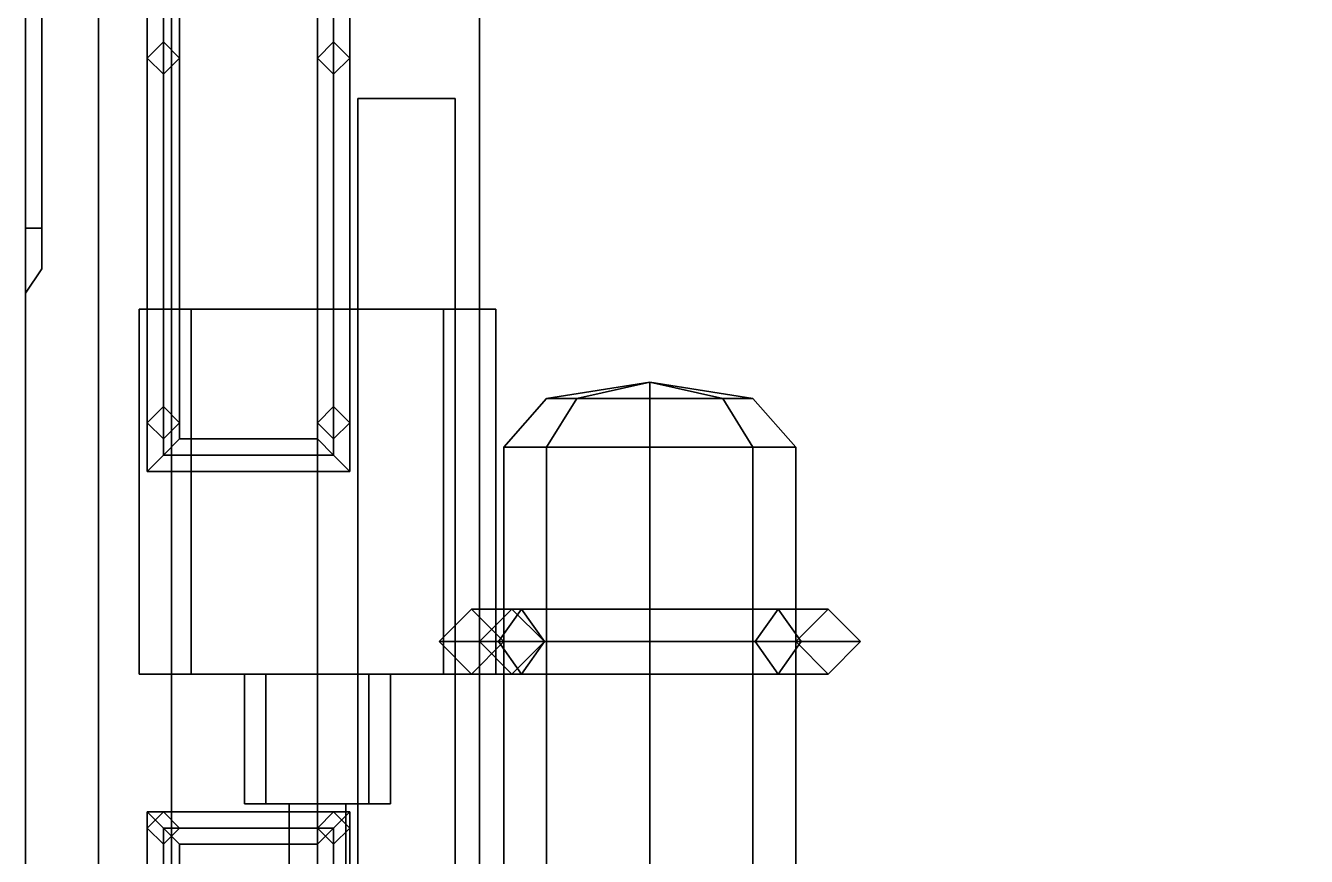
# Model space of a CAD drawing. Header units: millimetres. Extents: x -1.6 to 3, y -8.4 to 19.
# Drawn here: x -1.58 to 0, y -1.025 to 0 of the extents above; entities that cross this region are included whole.
import ezdxf

# ---------------------------------------------------------------- set-up
doc = ezdxf.new("R2010")
doc.units = ezdxf.units.MM
doc.layers.add('body', color=3, linetype='Continuous')

msp = doc.modelspace()

# ---------------------------------------------------------------- linework, layer by layer
for points in [[(-1.41, -0.53, 4.1), (-1.43, -0.55, 4.12), (-1.43, 0.55, 4.12), (-1.41, 0.53, 4.1)], [(-1.43, -0.55, 4.12), (-1.41, -0.53, 4.14), (-1.41, 0.53, 4.14), (-1.43, 0.55, 4.12)], [(-1.18, -0.55, 4.12), (-1.2, -0.53, 4.1), (-1.2, 0.53, 4.1), (-1.18, 0.55, 4.12)], [(-1.2, -0.53, 4.14), (-1.18, -0.55, 4.12), (-1.18, 0.55, 4.12), (-1.2, 0.53, 4.14)], [(-1.39, -0.51, 4.12), (-1.41, -0.53, 4.1), (-1.41, 0.53, 4.1), (-1.39, 0.51, 4.12)], [(-1.41, -0.53, 4.14), (-1.39, -0.51, 4.12), (-1.39, 0.51, 4.12), (-1.41, 0.53, 4.14)], [(-1.2, -0.53, 4.1), (-1.22, -0.51, 4.12), (-1.22, 0.51, 4.12), (-1.2, 0.53, 4.1)], [(-1.22, -0.51, 4.12), (-1.2, -0.53, 4.14), (-1.2, 0.53, 4.14), (-1.22, 0.51, 4.12)], [(-1.41, -0.02, 3.98), (-1.43, -0.04, 3.96), (-1.43, -0.04, 4.12), (-1.41, -0.02, 4.1)], [(-1.39, -0.04, 3.99), (-1.41, -0.02, 3.98), (-1.41, -0.02, 4.1), (-1.39, -0.04, 4.12)], [(-1.2, -0.02, 4.03), (-1.22, -0.04, 4.03), (-1.22, -0.04, 4.12), (-1.2, -0.02, 4.1)], [(-1.18, -0.04, 4.04), (-1.2, -0.02, 4.03), (-1.2, -0.02, 4.1), (-1.18, -0.04, 4.12)], [(-1.43, -0.04, 3.96), (-1.41, -0.06, 3.98), (-1.41, -0.06, 4.1), (-1.43, -0.04, 4.12)], [(-1.41, -0.06, 3.98), (-1.39, -0.04, 3.99), (-1.39, -0.04, 4.12), (-1.41, -0.06, 4.1)], [(-1.22, -0.04, 4.03), (-1.2, -0.06, 4.03), (-1.2, -0.06, 4.1), (-1.22, -0.04, 4.12)], [(-1.2, -0.06, 4.03), (-1.18, -0.04, 4.04), (-1.18, -0.04, 4.12), (-1.2, -0.06, 4.1)], [(-1.05, -0.09, 1.06), (-1.05, -0.09, 0.49), (-1.17, -0.09, 0.49), (-1.17, -0.09, 1.06)], [(-1.17, -1.09, 0.49), (-1.17, -1.18, 0.74), (-1.17, -1.18, 0.79), (-1.17, -0.09, 1.06)], [(-1.17, -0.09, 1.06), (-1.17, -1.18, 0.79), (-1.17, -1.31, 0.95), (-1.17, -0.09, 1.06)], [(-1.05, -0.09, 0.49), (-1.05, -1.09, 0.49), (-1.17, -1.09, 0.49), (-1.17, -0.09, 0.49)], [(-1.17, -0.09, 1.06), (-1.17, -1.31, 0.95), (-1.17, -1.46, 0.95), (-1.17, -1.99, 1.06)], [(-1.05, -1.99, 1.06), (-1.05, -0.09, 1.06), (-1.17, -0.09, 1.06), (-1.17, -1.99, 1.06)], [(-1.05, -0.09, 1.06), (-1.05, -1.09, 0.49), (-1.05, -0.09, 0.49), (-1.05, -0.09, 1.06)], [(-1.05, -1.18, 0.79), (-1.05, -1.18, 0.74), (-1.05, -1.09, 0.49), (-1.05, -0.09, 1.06)], [(-1.05, -1.31, 0.95), (-1.05, -1.18, 0.79), (-1.05, -0.09, 1.06)], [(-1.05, -1.46, 0.95), (-1.05, -1.31, 0.95), (-1.05, -0.09, 1.06), (-1.05, -1.99, 1.06)], [(-1.44, -0.8, 1.28), (-1.3756, -0.8, 1.4356), (-1.3756, -0.35, 1.4356), (-1.44, -0.35, 1.28)], [(-1.3756, -0.8, 1.1244), (-1.44, -0.8, 1.28), (-1.44, -0.35, 1.28), (-1.3756, -0.35, 1.1244)], [(-1.3756, -0.35, 1.4356), (-1, -0.35, 1.28), (-1.0644, -0.35, 1.1244), (-1.44, -0.35, 1.28)], [(-1.44, -0.35, 1.28), (-1.0644, -0.35, 1.1244), (-1.22, -0.35, 1.06), (-1.3756, -0.35, 1.1244)], [(-1.3756, -0.8, 1.4356), (-1.22, -0.8, 1.5), (-1.22, -0.35, 1.5), (-1.3756, -0.35, 1.4356)], [(-1.22, -0.8, 1.06), (-1.3756, -0.8, 1.1244), (-1.3756, -0.35, 1.1244), (-1.22, -0.35, 1.06)], [(-1.22, -0.35, 1.5), (-1.0644, -0.35, 1.4356), (-1, -0.35, 1.28), (-1.3756, -0.35, 1.4356)], [(-1.22, -0.8, 1.5), (-1.0644, -0.8, 1.4356), (-1.0644, -0.35, 1.4356), (-1.22, -0.35, 1.5)], [(-1.0644, -0.8, 1.1244), (-1.22, -0.8, 1.06), (-1.22, -0.35, 1.06), (-1.0644, -0.35, 1.1244)], [(-1.0644, -0.8, 1.4356), (-1, -0.8, 1.28), (-1, -0.35, 1.28), (-1.0644, -0.35, 1.4356)], [(-1, -0.8, 1.28), (-1.0644, -0.8, 1.1244), (-1.0644, -0.35, 1.1244), (-1, -0.35, 1.28)], [(-0.81, -0.44, 4.61), (-0.9373, -0.46, 4.61), (-0.9, -0.46, 4.7), (-0.81, -0.44, 4.61)], [(-0.81, -0.44, 4.61), (-0.9, -0.46, 4.52), (-0.9373, -0.46, 4.61), (-0.81, -0.44, 4.61)], [(-0.81, -0.44, 4.61), (-0.9, -0.46, 4.7), (-0.81, -0.46, 4.7373), (-0.81, -0.44, 4.61)], [(-0.81, -0.44, 4.61), (-0.81, -0.46, 4.4827), (-0.9, -0.46, 4.52), (-0.81, -0.44, 4.61)], [(-0.81, -0.44, 4.61), (-0.72, -0.46, 4.7), (-0.6827, -0.46, 4.61), (-0.81, -0.44, 4.61)], [(-0.81, -0.44, 4.61), (-0.81, -0.46, 4.7373), (-0.72, -0.46, 4.7), (-0.81, -0.44, 4.61)], [(-0.81, -0.44, 4.61), (-0.72, -0.46, 4.52), (-0.81, -0.46, 4.4827), (-0.81, -0.44, 4.61)], [(-0.81, -0.44, 4.61), (-0.6827, -0.46, 4.61), (-0.72, -0.46, 4.52), (-0.81, -0.44, 4.61)], [(-1.41, -0.47, 3.98), (-1.43, -0.49, 3.96), (-1.43, -0.49, 4.12), (-1.41, -0.47, 4.1)], [(-1.39, -0.49, 3.99), (-1.41, -0.47, 3.98), (-1.41, -0.47, 4.1), (-1.39, -0.49, 4.12)], [(-1.2, -0.47, 4.03), (-1.22, -0.49, 4.03), (-1.22, -0.49, 4.12), (-1.2, -0.47, 4.1)], [(-1.18, -0.49, 4.04), (-1.2, -0.47, 4.03), (-1.2, -0.47, 4.1), (-1.18, -0.49, 4.12)], [(-0.9373, -0.46, 4.61), (-0.99, -0.52, 4.61), (-0.9373, -0.52, 4.7373), (-0.9, -0.46, 4.7)], [(-0.9, -0.46, 4.52), (-0.9373, -0.52, 4.4827), (-0.99, -0.52, 4.61), (-0.9373, -0.46, 4.61)], [(-0.81, -0.46, 4.4827), (-0.81, -0.52, 4.43), (-0.9373, -0.52, 4.4827), (-0.9, -0.46, 4.52)], [(-0.9, -0.46, 4.7), (-0.9373, -0.52, 4.7373), (-0.81, -0.52, 4.79), (-0.81, -0.46, 4.7373)], [(-0.72, -0.46, 4.52), (-0.6827, -0.52, 4.4827), (-0.81, -0.52, 4.43), (-0.81, -0.46, 4.4827)], [(-0.81, -0.46, 4.7373), (-0.81, -0.52, 4.79), (-0.6827, -0.52, 4.7373), (-0.72, -0.46, 4.7)], [(-0.72, -0.46, 4.7), (-0.6827, -0.52, 4.7373), (-0.63, -0.52, 4.61), (-0.6827, -0.46, 4.61)], [(-0.6827, -0.46, 4.61), (-0.63, -0.52, 4.61), (-0.6827, -0.52, 4.4827), (-0.72, -0.46, 4.52)], [(-1.43, -0.49, 3.96), (-1.41, -0.51, 3.98), (-1.41, -0.51, 4.1), (-1.43, -0.49, 4.12)], [(-1.41, -0.51, 3.98), (-1.39, -0.49, 3.99), (-1.39, -0.49, 4.12), (-1.41, -0.51, 4.1)], [(-1.22, -0.49, 4.03), (-1.2, -0.51, 4.03), (-1.2, -0.51, 4.1), (-1.22, -0.49, 4.12)], [(-1.2, -0.51, 4.03), (-1.18, -0.49, 4.04), (-1.18, -0.49, 4.12), (-1.2, -0.51, 4.1)], [(-1.22, -0.51, 4.12), (-1.2, -0.53, 4.1), (-1.41, -0.53, 4.1), (-1.39, -0.51, 4.12)], [(-1.2, -0.53, 4.14), (-1.22, -0.51, 4.12), (-1.39, -0.51, 4.12), (-1.41, -0.53, 4.14)], [(-0.99, -2.2, 4.61), (-0.9373, -2.2, 4.7373), (-0.9373, -0.52, 4.7373), (-0.99, -0.52, 4.61)], [(-0.9373, -2.2, 4.4827), (-0.99, -2.2, 4.61), (-0.99, -0.52, 4.61), (-0.9373, -0.52, 4.4827)], [(-0.81, -2.2, 4.43), (-0.9373, -2.2, 4.4827), (-0.9373, -0.52, 4.4827), (-0.81, -0.52, 4.43)], [(-0.9373, -2.2, 4.7373), (-0.81, -2.2, 4.79), (-0.81, -0.52, 4.79), (-0.9373, -0.52, 4.7373)], [(-0.6827, -2.2, 4.4827), (-0.81, -2.2, 4.43), (-0.81, -0.52, 4.43), (-0.6827, -0.52, 4.4827)], [(-0.81, -2.2, 4.79), (-0.6827, -2.2, 4.7373), (-0.6827, -0.52, 4.7373), (-0.81, -0.52, 4.79)], [(-0.6827, -2.2, 4.7373), (-0.63, -2.2, 4.61), (-0.63, -0.52, 4.61), (-0.6827, -0.52, 4.7373)], [(-0.63, -2.2, 4.61), (-0.6827, -2.2, 4.4827), (-0.6827, -0.52, 4.4827), (-0.63, -0.52, 4.61)], [(-1.2, -0.53, 4.1), (-1.18, -0.55, 4.12), (-1.43, -0.55, 4.12), (-1.41, -0.53, 4.1)], [(-1.18, -0.55, 4.12), (-1.2, -0.53, 4.14), (-1.41, -0.53, 4.14), (-1.43, -0.55, 4.12)], [(-0.9966, -0.76, 4.7966), (-0.9683, -0.72, 4.7683), (-1.03, -0.72, 4.61), (-1.07, -0.76, 4.61)], [(-0.98, -0.72, 4.26), (-1.02, -0.76, 4.26), (-1.07, -0.76, 4.61), (-1.03, -0.72, 4.61)], [(-0.9683, -0.72, 4.7683), (-0.94, -0.76, 4.74), (-0.99, -0.76, 4.61), (-1.03, -0.72, 4.61)], [(-0.94, -0.76, 4.26), (-0.98, -0.72, 4.26), (-1.03, -0.72, 4.61), (-0.99, -0.76, 4.61)], [(-0.81, -0.76, 4.87), (-0.81, -0.72, 4.83), (-0.9683, -0.72, 4.7683), (-0.9966, -0.76, 4.7966)], [(-0.81, -0.72, 4.83), (-0.81, -0.76, 4.79), (-0.94, -0.76, 4.74), (-0.9683, -0.72, 4.7683)], [(-0.81, -0.72, 4.83), (-0.81, -0.76, 4.87), (-0.6234, -0.76, 4.7966), (-0.6517, -0.72, 4.7683)], [(-0.81, -0.76, 4.79), (-0.81, -0.72, 4.83), (-0.6517, -0.72, 4.7683), (-0.68, -0.76, 4.74)], [(-0.68, -0.76, 4.74), (-0.6517, -0.72, 4.7683), (-0.59, -0.72, 4.61), (-0.63, -0.76, 4.61)], [(-0.6517, -0.72, 4.7683), (-0.6234, -0.76, 4.7966), (-0.55, -0.76, 4.61), (-0.59, -0.72, 4.61)], [(-0.59, -0.72, 4.26), (-0.63, -0.76, 4.26), (-0.63, -0.76, 4.61), (-0.59, -0.72, 4.61)], [(-0.55, -0.76, 4.26), (-0.59, -0.72, 4.26), (-0.59, -0.72, 4.61), (-0.55, -0.76, 4.61)], [(-0.9683, -0.8, 4.7683), (-0.9966, -0.76, 4.7966), (-1.07, -0.76, 4.61), (-1.03, -0.8, 4.61)], [(-1.02, -0.76, 4.26), (-0.98, -0.8, 4.26), (-1.03, -0.8, 4.61), (-1.07, -0.76, 4.61)], [(-0.94, -0.76, 4.74), (-0.9683, -0.8, 4.7683), (-1.03, -0.8, 4.61), (-0.99, -0.76, 4.61)], [(-0.98, -0.8, 4.26), (-0.94, -0.76, 4.26), (-0.99, -0.76, 4.61), (-1.03, -0.8, 4.61)], [(-0.81, -0.8, 4.83), (-0.81, -0.76, 4.87), (-0.9966, -0.76, 4.7966), (-0.9683, -0.8, 4.7683)], [(-0.81, -0.76, 4.79), (-0.81, -0.8, 4.83), (-0.9683, -0.8, 4.7683), (-0.94, -0.76, 4.74)], [(-0.81, -0.8, 4.83), (-0.81, -0.76, 4.79), (-0.68, -0.76, 4.74), (-0.6517, -0.8, 4.7683)], [(-0.81, -0.76, 4.87), (-0.81, -0.8, 4.83), (-0.6517, -0.8, 4.7683), (-0.6234, -0.76, 4.7966)], [(-0.6517, -0.8, 4.7683), (-0.68, -0.76, 4.74), (-0.63, -0.76, 4.61), (-0.59, -0.8, 4.61)], [(-0.6234, -0.76, 4.7966), (-0.6517, -0.8, 4.7683), (-0.59, -0.8, 4.61), (-0.55, -0.76, 4.61)], [(-0.63, -0.76, 4.26), (-0.59, -0.8, 4.26), (-0.59, -0.8, 4.61), (-0.63, -0.76, 4.61)], [(-0.59, -0.8, 4.26), (-0.55, -0.76, 4.26), (-0.55, -0.76, 4.61), (-0.59, -0.8, 4.61)], [(-1.2836, -0.8, 1.2164), (-1.31, -0.8, 1.28), (-1.44, -0.8, 1.28), (-1.3756, -0.8, 1.1244)], [(-1.31, -0.8, 1.28), (-1.2836, -0.8, 1.3436), (-1.3756, -0.8, 1.4356), (-1.44, -0.8, 1.28)], [(-1.22, -0.8, 1.19), (-1.2836, -0.8, 1.2164), (-1.3756, -0.8, 1.1244), (-1.22, -0.8, 1.06)], [(-1.2836, -0.8, 1.3436), (-1.22, -0.8, 1.37), (-1.22, -0.8, 1.5), (-1.3756, -0.8, 1.4356)], [(-1.31, -0.96, 1.28), (-1.2836, -0.96, 1.3436), (-1.2836, -0.8, 1.3436), (-1.31, -0.8, 1.28)], [(-1.2836, -0.96, 1.2164), (-1.31, -0.96, 1.28), (-1.31, -0.8, 1.28), (-1.2836, -0.8, 1.2164)], [(-1.2836, -0.96, 1.3436), (-1.22, -0.96, 1.37), (-1.22, -0.8, 1.37), (-1.2836, -0.8, 1.3436)], [(-1.22, -0.96, 1.19), (-1.2836, -0.96, 1.2164), (-1.2836, -0.8, 1.2164), (-1.22, -0.8, 1.19)], [(-1.22, -0.96, 1.37), (-1.1564, -0.96, 1.3436), (-1.1564, -0.8, 1.3436), (-1.22, -0.8, 1.37)], [(-1.1564, -0.96, 1.2164), (-1.22, -0.96, 1.19), (-1.22, -0.8, 1.19), (-1.1564, -0.8, 1.2164)], [(-1.22, -0.8, 1.37), (-1.1564, -0.8, 1.3436), (-1.0644, -0.8, 1.4356), (-1.22, -0.8, 1.5)], [(-1.1564, -0.8, 1.2164), (-1.22, -0.8, 1.19), (-1.22, -0.8, 1.06), (-1.0644, -0.8, 1.1244)], [(-1.1564, -0.96, 1.3436), (-1.13, -0.96, 1.28), (-1.13, -0.8, 1.28), (-1.1564, -0.8, 1.3436)], [(-1.13, -0.96, 1.28), (-1.1564, -0.96, 1.2164), (-1.1564, -0.8, 1.2164), (-1.13, -0.8, 1.28)], [(-1.1564, -0.8, 1.3436), (-1.13, -0.8, 1.28), (-1, -0.8, 1.28), (-1.0644, -0.8, 1.4356)], [(-1.13, -0.8, 1.28), (-1.1564, -0.8, 1.2164), (-1.0644, -0.8, 1.1244), (-1, -0.8, 1.28)], [(-1.31, -0.96, 1.28), (-1.1564, -0.96, 1.2164), (-1.13, -0.96, 1.28), (-1.2836, -0.96, 1.3436)], [(-1.2836, -0.96, 1.2164), (-1.22, -0.96, 1.19), (-1.1564, -0.96, 1.2164), (-1.31, -0.96, 1.28)], [(-1.2836, -0.96, 1.3436), (-1.13, -0.96, 1.28), (-1.1564, -0.96, 1.3436), (-1.22, -0.96, 1.37)], [(-1.255, -1.08, 1.28), (-1.22, -1.08, 1.315), (-1.22, -0.96, 1.315), (-1.255, -0.96, 1.28)], [(-1.22, -1.08, 1.245), (-1.255, -1.08, 1.28), (-1.255, -0.96, 1.28), (-1.22, -0.96, 1.245)], [(-1.22, -1.08, 1.315), (-1.185, -1.08, 1.28), (-1.185, -0.96, 1.28), (-1.22, -0.96, 1.315)], [(-1.185, -1.08, 1.28), (-1.22, -1.08, 1.245), (-1.22, -0.96, 1.245), (-1.185, -0.96, 1.28)], [(-1.41, -2.95, 4.1), (-1.43, -2.97, 4.12), (-1.43, -0.97, 4.12), (-1.41, -0.99, 4.1)], [(-1.43, -2.97, 4.12), (-1.41, -2.95, 4.14), (-1.41, -0.99, 4.14), (-1.43, -0.97, 4.12)], [(-1.41, -0.97, 3.98), (-1.43, -0.99, 3.96), (-1.43, -0.99, 4.12), (-1.41, -0.97, 4.12)], [(-1.18, -0.97, 4.12), (-1.2, -0.99, 4.1), (-1.41, -0.99, 4.1), (-1.43, -0.97, 4.12)], [(-1.2, -0.99, 4.14), (-1.18, -0.97, 4.12), (-1.43, -0.97, 4.12), (-1.41, -0.99, 4.14)], [(-1.39, -0.99, 3.99), (-1.41, -0.97, 3.98), (-1.41, -0.97, 4.12), (-1.39, -0.99, 4.12)], [(-1.2, -0.97, 4.03), (-1.22, -0.99, 4.03), (-1.22, -0.99, 4.12), (-1.2, -0.97, 4.12)], [(-1.18, -2.97, 4.12), (-1.2, -2.95, 4.1), (-1.2, -0.99, 4.1), (-1.18, -0.97, 4.12)], [(-1.2, -2.95, 4.14), (-1.18, -2.97, 4.12), (-1.18, -0.97, 4.12), (-1.2, -0.99, 4.14)], [(-1.18, -0.99, 4.04), (-1.2, -0.97, 4.03), (-1.2, -0.97, 4.12), (-1.18, -0.99, 4.12)], [(-1.43, -0.99, 3.96), (-1.41, -1.01, 3.98), (-1.41, -1.01, 4.1), (-1.43, -0.99, 4.12)], [(-1.39, -2.93, 4.12), (-1.41, -2.95, 4.1), (-1.41, -0.99, 4.1), (-1.39, -1.01, 4.12)], [(-1.41, -2.95, 4.14), (-1.39, -2.93, 4.12), (-1.39, -1.01, 4.12), (-1.41, -0.99, 4.14)], [(-1.41, -1.01, 3.98), (-1.39, -0.99, 3.99), (-1.39, -0.99, 4.12), (-1.41, -1.01, 4.1)], [(-1.2, -0.99, 4.1), (-1.22, -1.01, 4.12), (-1.39, -1.01, 4.12), (-1.41, -0.99, 4.1)], [(-1.22, -1.01, 4.12), (-1.2, -0.99, 4.14), (-1.41, -0.99, 4.14), (-1.39, -1.01, 4.12)], [(-1.2, -2.95, 4.1), (-1.22, -2.93, 4.12), (-1.22, -1.01, 4.12), (-1.2, -0.99, 4.1)], [(-1.22, -2.93, 4.12), (-1.2, -2.95, 4.14), (-1.2, -0.99, 4.14), (-1.22, -1.01, 4.12)], [(-1.22, -0.99, 4.03), (-1.2, -1.01, 4.03), (-1.2, -1.01, 4.1), (-1.22, -0.99, 4.12)], [(-1.2, -1.01, 4.03), (-1.18, -0.99, 4.04), (-1.18, -0.99, 4.12), (-1.2, -1.01, 4.1)]]:
    msp.add_3dface(points)
at = {"layer": 'body'}
for points in [[(-1.58, 6.65, 3.82), (-1.58, -6.65, 3.82), (-1.49, -6.7608, 3.92), (-1.49, 6.7608, 3.92)], [(-1.49, 6.7608, 3.92), (-1.49, -6.7608, 3.92), (-1.4, -5.7, 3.99), (-1.4, 5.7, 3.99)], [(-1.58, -3.6, 1.94), (-1.58, 3.6, 1.94), (-1.58, 6.65, 1.87), (-1.58, -6.65, 1.87)], [(-1.58, 3.6, 3.79), (-1.58, -3.6, 3.79), (-1.58, -6.65, 3.82), (-1.58, 6.65, 3.82)], [(-1.4, 5.7, 3.99), (-1.4, -5.7, 3.99), (-1.02, -5.7, 4.08), (-1.02, 5.7, 4.08)], [(-1.58, -0.25, 2.81), (-1.58, 0.25, 2.81), (-1.58, 3.6, 1.94), (-1.58, -3.6, 1.94)], [(-1.58, 0.25, 3.59), (-1.58, -0.25, 3.59), (-1.58, -3.6, 3.79), (-1.58, 3.6, 3.79)], [(-1.02, 2.88, 4.08), (-1.02, -2.88, 4.08), (-1.02, -2.88, 4.26), (-1.02, 2.88, 4.26)], [(-1.02, 2.88, 4.26), (-1.02, -2.88, 4.26), (1.02, -2.88, 4.26), (1.02, 2.88, 4.26)], [(-1.56, 0.3, 2.88), (-1.56, -0.3, 2.88), (-1.56, -0.3, 3.52), (-1.56, 0.3, 3.52)], [(-1.56, 0.25, 2.84), (-1.56, -0.25, 2.84), (-1.56, -0.3, 2.88), (-1.56, 0.3, 2.88)], [(-1.56, 0.3, 3.52), (-1.56, -0.3, 3.52), (-1.56, -0.25, 3.56), (-1.56, 0.25, 3.56)], [(-1.56, -0.3, 3.52), (-1.56, 0.3, 3.52), (-1.56, 0.3, 2.88), (-1.56, -0.3, 2.88)], [(-1.56, -0.3, 2.88), (-1.56, 0.3, 2.88), (-1.56, 0.25, 2.84), (-1.56, -0.25, 2.84)], [(-1.56, -0.25, 3.56), (-1.56, 0.25, 3.56), (-1.56, 0.3, 3.52), (-1.56, -0.3, 3.52)], [(-1.56, -0.25, 2.84), (-1.56, 0.25, 2.84), (-1.58, 0.25, 2.81), (-1.58, -0.25, 2.81)], [(-1.56, 0.25, 3.56), (-1.56, -0.25, 3.56), (-1.58, -0.25, 3.59), (-1.58, 0.25, 3.59)], [(-1.58, 0.25, 2.81), (-1.58, -0.25, 2.81), (-1.56, -0.25, 2.84), (-1.56, 0.25, 2.84)], [(-1.58, -0.25, 3.59), (-1.58, 0.25, 3.59), (-1.56, 0.25, 3.56), (-1.56, -0.25, 3.56)], [(-1.56, -0.3, 2.88), (-1.56, -0.25, 2.84), (-1.58, -0.25, 2.81), (-1.58, -0.33, 2.88)], [(-1.56, -0.25, 3.56), (-1.56, -0.3, 3.52), (-1.58, -0.33, 3.52), (-1.58, -0.25, 3.59)], [(-1.58, -3.6, 1.94), (-1.58, -3.6, 1.94), (-1.58, -2.29, 2.81), (-1.58, -0.25, 2.81)], [(-1.58, -0.33, 2.88), (-1.58, -0.25, 2.81), (-1.58, -2.29, 2.81), (-1.58, -2.21, 2.88)], [(-1.58, -3.6, 3.79), (-1.58, -3.6, 3.79), (-1.58, -0.25, 3.59), (-1.58, -2.29, 3.59)], [(-1.58, -0.25, 3.59), (-1.58, -0.33, 3.52), (-1.58, -2.21, 3.52), (-1.58, -2.29, 3.59)], [(-1.58, -3.6, 1.94), (-1.58, -3.6, 1.94), (-1.58, -2.29, 2.81), (-1.58, -0.25, 2.81)], [(-1.58, -0.33, 2.88), (-1.58, -0.25, 2.81), (-1.58, -2.29, 2.81), (-1.58, -2.21, 2.88)], [(-1.58, -0.25, 2.81), (-1.58, -0.33, 2.88), (-1.56, -0.3, 2.88), (-1.56, -0.25, 2.84)], [(-1.58, -3.6, 3.79), (-1.58, -3.6, 3.79), (-1.58, -0.25, 3.59), (-1.58, -2.29, 3.59)], [(-1.58, -0.25, 3.59), (-1.58, -0.33, 3.52), (-1.58, -2.21, 3.52), (-1.58, -2.29, 3.59)], [(-1.58, -0.33, 3.52), (-1.58, -0.25, 3.59), (-1.56, -0.25, 3.56), (-1.56, -0.3, 3.52)], [(-1.56, -0.3, 3.52), (-1.56, -0.3, 2.88), (-1.58, -0.33, 2.88), (-1.58, -0.33, 3.52)], [(-1.58, -0.33, 2.88), (-1.58, -0.33, 3.52), (-1.56, -0.3, 3.52), (-1.56, -0.3, 2.88)], [(-1.58, -0.33, 3.52), (-1.58, -0.33, 2.88), (-1.58, -2.21, 2.88), (-1.58, -2.21, 3.52)], [(-1.58, -0.33, 3.52), (-1.58, -0.33, 2.88), (-1.58, -2.21, 2.88), (-1.58, -2.21, 3.52)]]:
    msp.add_3dface(points, dxfattribs=at)

doc.saveas('drawing.dxf')
